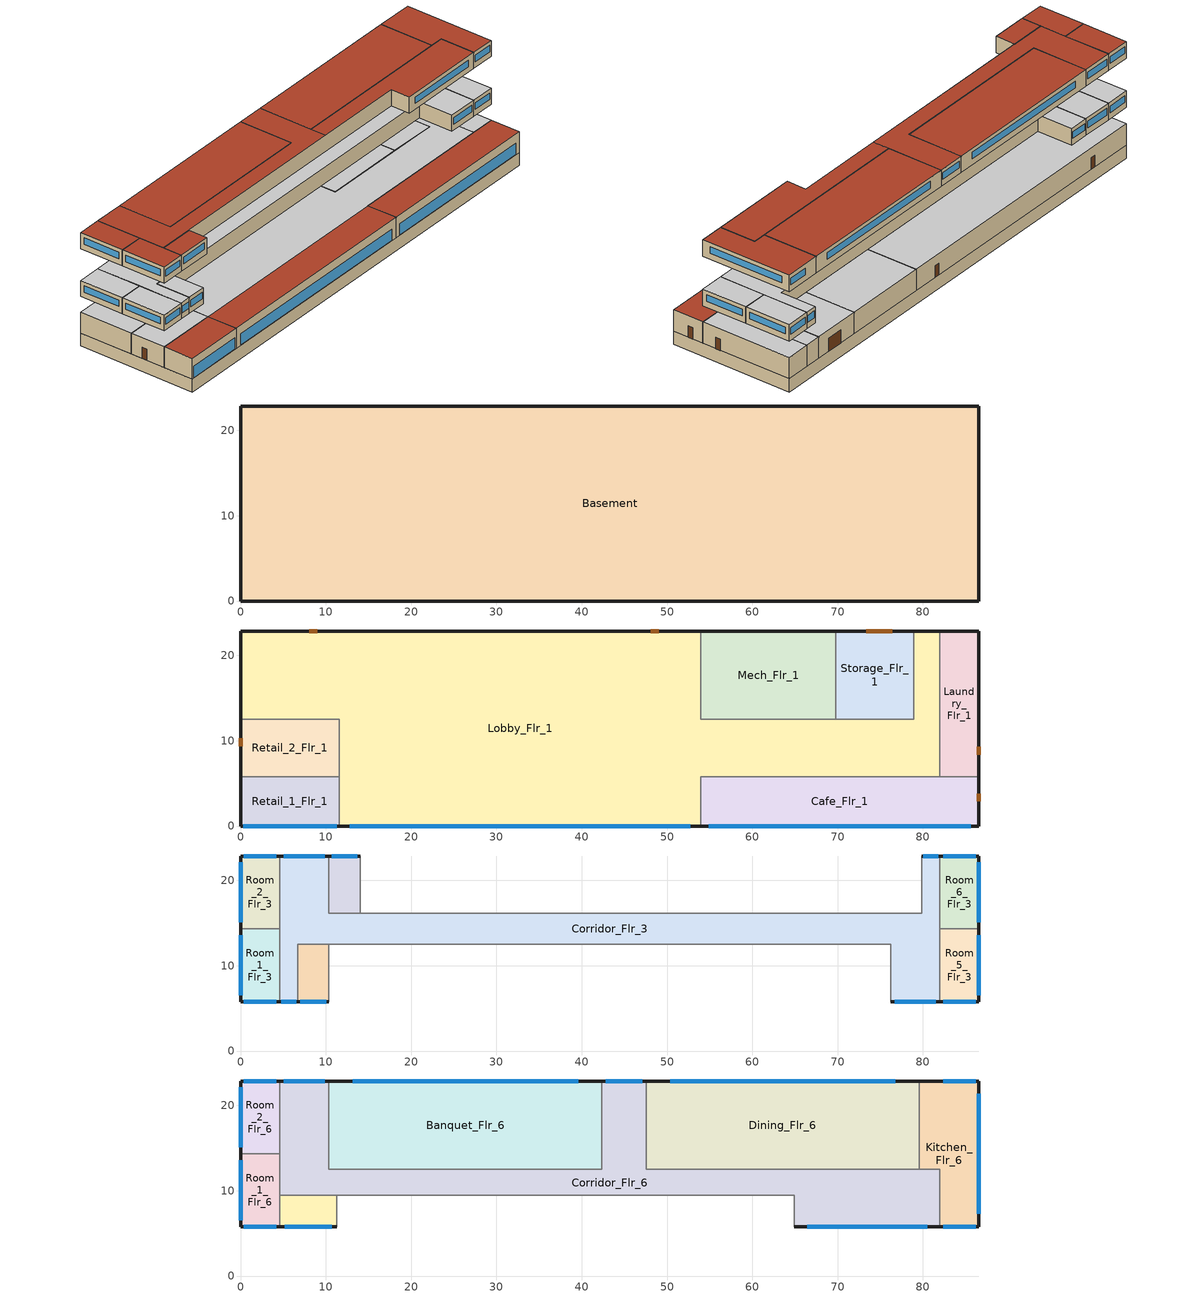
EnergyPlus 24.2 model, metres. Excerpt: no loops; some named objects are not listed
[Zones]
Basement
 floor adiabatic (basement_floor): 86.56,22.86 86.56,0 0,0 0,22.86 z-2.44
 wall ground (Basement_Wall_North_Cfactor): 86.56,22.86 0,22.86 z-2.44:0
 wall ground (Basement_Wall_East_Cfactor): 86.56,0 86.56,22.86 z-2.44:0
 wall ground (Basement_Wall_South_Cfactor): 0,0 86.56,0 z-2.44:0
 wall ground (Basement_Wall_West_Cfactor): 0,22.86 0,0 z-2.44:0
Retail_1_Flr_1
 floor to Basement (nonres_floor): 11.58,5.79 11.58,0 0,0 0,5.79 z0
 wall outside (nonres_ext_wall_grd): 0,5.79 0,0 11.58,0 z0:3.96
 wall to Retail_2_Flr_1 (int_wall): 11.58,5.79 0,5.79 z0:3.96
 wall to Lobby_Flr_1 (int_wall): 11.58,0 11.58,5.79 z0:3.96
 window (NonresWindow_U_0.248_SHGC_0.21): 0.33,0 11.25,0 z0.15:2.28
 roof outside (nonres_roof): 0,5.79 0,0 11.58,0 11.58,5.79 z3.96
Retail_2_Flr_1
 floor to Basement (nonres_floor): 11.58,12.5 11.58,5.79 0,5.79 0,12.5 z0
 wall outside (nonres_ext_wall_grd): 0,12.5 0,5.79 z0:3.96
 wall to Lobby_Flr_1 (int_wall): 11.58,5.79 11.58,12.5 0,12.5 z0:3.96
 door (Swinging Door_con): 0,10.28 0,9.37 z0:2.13
 ceiling adiabatic (nonres_floor_ceiling): 0,12.5 0,5.79 11.58,5.79 11.58,12.5 z3.96
Mech_Flr_1
 floor to Basement (nonres_floor): 69.8,22.86 69.8,12.5 53.95,12.5 53.95,22.86 z0
 wall outside (nonres_ext_wall_grd): 69.8,22.86 53.95,22.86 z0:3.96
 wall to Storage_Flr_1 (int_wall): 69.8,12.5 69.8,22.86 z0:3.96
 wall to Lobby_Flr_1 (int_wall): 53.95,22.86 53.95,12.5 69.8,12.5 z0:3.96
 ceiling adiabatic (nonres_floor_ceiling): 53.95,22.86 53.95,12.5 69.8,12.5 69.8,22.86 z3.96
Storage_Flr_1
 floor to Basement (nonres_floor): 78.94,22.86 78.94,12.5 69.8,12.5 69.8,22.86 z0
 wall outside (nonres_ext_wall_grd): 78.94,22.86 69.8,22.86 z0:3.96
 wall to Lobby_Flr_1 (int_wall): 69.8,12.5 78.94,12.5 78.94,22.86 z0:3.96
 door (Overhead Door_con): 76.37,22.86 73.32,22.86 z0:2.44
 ceiling adiabatic (nonres_floor_ceiling): 69.8,22.86 69.8,12.5 78.94,12.5 78.94,22.86 z3.96
Laundry_Flr_1
 floor to Basement (nonres_floor): 86.56,22.86 86.56,5.79 81.99,5.79 81.99,22.86 z0
 wall outside (nonres_ext_wall_grd): 86.56,5.79 86.56,22.86 81.99,22.86 z0:3.96
 wall to Cafe_Flr_1 (int_wall): 81.99,5.79 86.56,5.79 z0:3.96
 wall to Lobby_Flr_1 (int_wall): 81.99,22.86 81.99,5.79 z0:3.96
 door (Swinging Door_con): 86.56,8.36 86.56,9.28 z0:2.13
 ceiling adiabatic (nonres_floor_ceiling): 81.99,22.86 81.99,5.79 86.56,5.79 86.56,22.86 z3.96
Cafe_Flr_1
 floor to Basement (nonres_floor): 86.56,5.79 86.56,0 53.95,0 53.95,5.79 z0
 wall outside (nonres_ext_wall_grd): 53.95,0 86.56,0 86.56,5.79 z0:3.96
 wall to Lobby_Flr_1 (int_wall): 81.99,5.79 53.95,5.79 53.95,0 z0:3.96
 window (NonresWindow_U_0.248_SHGC_0.21): 54.88,0 85.63,0 z0.15:2.28
 door (Swinging Door_con): 86.56,2.9 86.56,3.81 z0:2.13
 roof outside (nonres_roof): 53.95,5.79 53.95,0 86.56,0 86.56,5.79 z3.96
Lobby_Flr_1
 floor to Basement (nonres_floor): 0,12.5 0,22.86 53.95,22.86 53.95,0 11.58,0 11.58,12.5 z0; 53.95,12.5 78.94,12.5 78.94,22.86 81.99,22.86 81.99,5.79 53.95,5.79 z0
 wall outside (nonres_ext_wall_grd): 53.95,22.86 0,22.86 0,12.5 / 81.99,22.86 78.94,22.86 / 11.58,0 53.95,0 z0:3.96
 window (NonresWindow_U_0.248_SHGC_0.21): 12.79,0 52.74,0 z0.15:2.28
 door (Swinging Door_con): 49,22.86 48.09,22.86 / 8.99,22.86 8.08,22.86 z0:2.13
 ceiling adiabatic (nonres_floor_ceiling): 0,12.5 11.58,12.5 11.58,5.79 81.99,5.79 81.99,22.86 78.94,22.86 78.94,12.5 53.95,12.5 53.95,22.86 0,22.86 z3.96
 roof outside (nonres_roof): 11.58,5.79 11.58,0 53.95,0 53.95,5.79 z3.96
Room_1_Flr_3
 floor adiabatic (nonres_floor): 4.57,14.33 4.57,5.79 0,5.79 0,14.33 z7.01
 wall outside (res_ext_wall_mid): 0,14.33 0,5.79 4.57,5.79 z7.01:10.06
 wall to Room_2_Flr_3 (int_wall): 4.57,14.33 0,14.33 z7.01:10.06
 wall to Corridor_Flr_3 (int_wall): 4.57,5.79 4.57,14.33 z7.01:10.06
 window (ResWindow_U_0.248_SHGC_0.21): 0.4,5.79 4.17,5.79 / 0,13.58 0,6.54 z8.11:9.33
 ceiling adiabatic (nonres_floor_ceiling): 0,14.33 0,5.79 4.57,5.79 4.57,14.33 z10.06
Room_2_Flr_3
 floor adiabatic (nonres_floor): 4.57,22.86 4.57,14.33 0,14.33 0,22.86 z7.01
 wall outside (res_ext_wall_mid): 4.57,22.86 0,22.86 0,14.33 z7.01:10.06
 wall to Corridor_Flr_3 (int_wall): 4.57,14.33 4.57,22.86 z7.01:10.06
 window (ResWindow_U_0.248_SHGC_0.21): 4.17,22.86 0.4,22.86 / 0,22.11 0,15.07 z8.11:9.33
 ceiling adiabatic (nonres_floor_ceiling): 0,22.86 0,14.33 4.57,14.33 4.57,22.86 z10.06
Room_3_Mult19_Flr_3
 floor adiabatic (nonres_floor): 10.36,12.5 10.36,5.79 6.71,5.79 6.71,12.5 z7.01
 wall outside (res_ext_wall_mid): 6.71,5.79 10.36,5.79 z7.01:10.06
 wall adiabatic (int_wall): 10.36,5.79 10.36,12.5 6.71,12.5 6.71,5.79 z7.01:10.06
 window (ResWindow_U_0.248_SHGC_0.21): 7.03,5.79 10.04,5.79 z8.11:9.33
 ceiling adiabatic (nonres_floor_ceiling): 6.71,12.5 6.71,5.79 10.36,5.79 10.36,12.5 z10.06
Room_4_Mult19_Flr_3
 floor adiabatic (nonres_floor): 14.02,22.86 14.02,16.15 10.36,16.15 10.36,22.86 z7.01
 wall outside (res_ext_wall_mid): 14.02,22.86 10.36,22.86 z7.01:10.06
 wall adiabatic (int_wall): 10.36,22.86 10.36,16.15 14.02,16.15 14.02,22.86 z7.01:10.06
 window (ResWindow_U_0.248_SHGC_0.21): 13.7,22.86 10.68,22.86 z8.11:9.33
 ceiling adiabatic (nonres_floor_ceiling): 10.36,22.86 10.36,16.15 14.02,16.15 14.02,22.86 z10.06
Room_5_Flr_3
 floor adiabatic (nonres_floor): 86.56,14.33 86.56,5.79 81.99,5.79 81.99,14.33 z7.01
 wall outside (res_ext_wall_mid): 81.99,5.79 86.56,5.79 86.56,14.33 z7.01:10.06
 wall to Room_6_Flr_3 (int_wall): 86.56,14.33 81.99,14.33 z7.01:10.06
 wall to Corridor_Flr_3 (int_wall): 81.99,14.33 81.99,5.79 z7.01:10.06
 window (ResWindow_U_0.248_SHGC_0.21): 86.56,6.54 86.56,13.58 / 82.39,5.79 86.16,5.79 z8.11:9.33
 ceiling adiabatic (nonres_floor_ceiling): 81.99,14.33 81.99,5.79 86.56,5.79 86.56,14.33 z10.06
Room_6_Flr_3
 floor adiabatic (nonres_floor): 86.56,22.86 86.56,14.33 81.99,14.33 81.99,22.86 z7.01
 wall outside (res_ext_wall_mid): 86.56,14.33 86.56,22.86 81.99,22.86 z7.01:10.06
 wall to Corridor_Flr_3 (int_wall): 81.99,22.86 81.99,14.33 z7.01:10.06
 window (ResWindow_U_0.248_SHGC_0.21): 86.16,22.86 82.39,22.86 / 86.56,15.07 86.56,22.11 z8.11:9.33
 ceiling adiabatic (nonres_floor_ceiling): 81.99,22.86 81.99,14.33 86.56,14.33 86.56,22.86 z10.06
Corridor_Flr_3
 floor adiabatic (nonres_floor): 4.57,5.79 4.57,22.86 10.36,22.86 10.36,12.5 6.71,12.5 6.71,5.79 z7.01; 10.36,16.15 76.2,16.15 76.2,12.5 10.36,12.5 z7.01; 76.2,16.15 79.86,16.15 79.86,22.86 81.99,22.86 81.99,5.79 76.2,5.79 z7.01
 wall outside (nonres_ext_wall_mid): 10.36,22.86 4.57,22.86 / 81.99,22.86 79.86,22.86 / 4.57,5.79 6.71,5.79 / 76.2,5.79 81.99,5.79 z7.01:10.06
 wall adiabatic (int_wall): 6.71,5.79 6.71,12.5 76.2,12.5 76.2,5.79 / 79.86,22.86 79.86,16.15 10.36,16.15 10.36,22.86 z7.01:10.06
 window (NonresWindow_U_0.248_SHGC_0.21): 9.86,22.86 5.08,22.86 / 81.81,22.86 80.04,22.86 / 4.76,5.79 6.52,5.79 / 76.71,5.79 81.48,5.79 z8.11:9.33
 ceiling adiabatic (nonres_floor_ceiling): 4.57,5.79 6.71,5.79 6.71,12.5 10.36,12.5 10.36,22.86 4.57,22.86 z10.06; 10.36,12.5 76.2,12.5 76.2,16.15 10.36,16.15 z10.06; 76.2,5.79 81.99,5.79 81.99,22.86 79.86,22.86 79.86,16.15 76.2,16.15 z10.06
Room_1_Flr_6
 floor adiabatic (nonres_floor): 4.57,14.33 4.57,5.79 0,5.79 0,14.33 z16.15
 wall outside (res_ext_wall_top): 0,14.33 0,5.79 4.57,5.79 z16.15:19.2
 wall to Room_2_Flr_6 (int_wall): 4.57,14.33 0,14.33 z16.15:19.2
 wall adiabatic (int_wall): 4.57,5.79 4.57,14.33 z16.15:19.2
 window (ResWindow_U_0.248_SHGC_0.21): 0.4,5.79 4.17,5.79 / 0,13.58 0,6.54 z17.26:18.48
 roof outside (res_roof): 0,14.33 0,5.79 4.57,5.79 4.57,14.33 z19.2
Room_2_Flr_6
 floor adiabatic (nonres_floor): 4.57,22.86 4.57,14.33 0,14.33 0,22.86 z16.15
 wall outside (res_ext_wall_top): 4.57,22.86 0,22.86 0,14.33 z16.15:19.2
 wall adiabatic (int_wall): 4.57,14.33 4.57,22.86 z16.15:19.2
 window (ResWindow_U_0.248_SHGC_0.21): 4.17,22.86 0.4,22.86 / 0,22.11 0,15.07 z17.26:18.48
 roof outside (res_roof): 0,22.86 0,14.33 4.57,14.33 4.57,22.86 z19.2
Room_3_Mult9_Flr_6
 floor adiabatic (nonres_floor): 11.28,9.45 11.28,5.79 4.57,5.79 4.57,9.45 z16.15
 wall outside (res_ext_wall_top): 4.57,5.79 11.28,5.79 z16.15:19.2
 wall adiabatic (int_wall): 11.28,5.79 11.28,9.45 4.57,9.45 4.57,5.79 z16.15:19.2
 window (ResWindow_U_0.248_SHGC_0.21): 5.16,5.79 10.69,5.79 z17.26:18.48
 roof outside (res_roof): 4.57,9.45 4.57,5.79 11.28,5.79 11.28,9.45 z19.2
Banquet_Flr_6
 floor adiabatic (nonres_floor): 42.37,22.86 42.37,12.5 10.36,12.5 10.36,22.86 z16.15
 wall outside (nonres_ext_wall_top): 42.37,22.86 10.36,22.86 z16.15:19.2
 wall to Corridor_Flr_6 (int_wall): 10.36,22.86 10.36,12.5 42.37,12.5 42.37,22.86 z16.15:19.2
 window (NonresWindow_U_0.248_SHGC_0.21): 39.57,22.86 13.16,22.86 z17.26:18.48
 roof outside (nonres_roof): 10.36,22.86 10.36,12.5 42.37,12.5 42.37,22.86 z19.2
Dining_Flr_6
 floor adiabatic (nonres_floor): 79.55,22.86 79.55,12.5 47.55,12.5 47.55,22.86 z16.15
 wall outside (nonres_ext_wall_top): 79.55,22.86 47.55,22.86 z16.15:19.2
 wall to Kitchen_Flr_6 (int_wall): 79.55,12.5 79.55,22.86 z16.15:19.2
 wall adiabatic (int_wall): 47.55,12.5 79.55,12.5 z16.15:19.2
 wall to Corridor_Flr_6 (int_wall): 47.55,22.86 47.55,12.5 z16.15:19.2
 window (NonresWindow_U_0.248_SHGC_0.21): 76.75,22.86 50.35,22.86 z17.26:18.48
 roof outside (nonres_roof): 47.55,22.86 47.55,12.5 79.55,12.5 79.55,22.86 z19.2
Kitchen_Flr_6
 floor adiabatic (nonres_floor): 79.55,12.5 79.55,22.86 86.56,22.86 86.56,5.79 81.99,5.79 81.99,12.5 z16.15
 wall outside (nonres_ext_wall_top): 81.99,5.79 86.56,5.79 86.56,22.86 79.55,22.86 z16.15:19.2
 wall adiabatic (int_wall): 79.55,12.5 81.99,12.5 z16.15:19.2
 wall to Corridor_Flr_6 (int_wall): 81.99,12.5 81.99,5.79 z16.15:19.2
 window (NonresWindow_U_0.248_SHGC_0.21): 86.16,22.86 82.39,22.86 / 86.56,7.29 86.56,21.37 / 82.39,5.79 86.16,5.79 z17.26:18.48
 roof outside (nonres_roof): 79.55,12.5 81.99,12.5 81.99,5.79 86.56,5.79 86.56,22.86 79.55,22.86 z19.2
Corridor_Flr_6
 floor adiabatic (nonres_floor): 4.57,9.45 4.57,22.86 10.36,22.86 10.36,12.5 42.37,12.5 42.37,22.86 47.55,22.86 47.55,12.5 81.99,12.5 81.99,5.79 64.92,5.79 64.92,9.45 z16.15
 wall outside (nonres_ext_wall_top): 10.36,22.86 4.57,22.86 / 47.55,22.86 42.37,22.86 / 64.92,5.79 81.99,5.79 z16.15:19.2
 wall adiabatic (int_wall): 81.99,12.5 47.55,12.5 / 4.57,22.86 4.57,9.45 64.92,9.45 64.92,5.79 z16.15:19.2
 window (NonresWindow_U_0.248_SHGC_0.21): 9.86,22.86 5.08,22.86 / 47.09,22.86 42.82,22.86 / 66.42,5.79 80.5,5.79 z17.26:18.48
 roof outside (nonres_roof): 4.57,9.45 47.55,9.45 47.55,22.86 42.37,22.86 42.37,12.5 10.36,12.5 10.36,22.86 4.57,22.86 z19.2; 47.55,9.45 64.92,9.45 64.92,5.79 81.99,5.79 81.99,12.5 47.55,12.5 z19.2
[Building]
HotelLarge: North Axis=0; Terrain=City; Loads Convergence Tolerance Value=0.04; Temperature Convergence Tolerance Value=0.2; Solar Distribution=FullInteriorAndExterior; Maximum Number of Warmup Days=25; Minimum Number of Warmup Days=6
[Site:Location]
New.York-John.F.Kennedy.Intl.AP_NY_USA WMO=744860: Latitude=40.66; Longitude=-73.8; Time Zone=-5; Elevation=7
[SizingPeriod:DesignDay] Day of Month=21; DryBulb Temperature Range Modifier Type=DefaultMultipliers; Humidity Condition Type=Wetbulb; Barometric Pressure=101241; Rain Indicator=No; Snow Indicator=No; Daylight Saving Time Indicator=No
Name | Month | Day Type | Maximum DryBulb Temperature | Daily DryBulb Temperature Range | Wetbulb or DewPoint at Maximum DryBulb | Wind Speed | Wind Direction | Solar Model Indicator | Sky Clearness | ASHRAE Clear Sky Optical Depth for Beam Irradiance taub | ASHRAE Clear Sky Optical Depth for Diffuse Irradiance taud
New.York-John.F.Kennedy.Intl.AP_NY_USA Ann Htg 99.6% Condns DB | 1 | WinterDesignDay | -10.7 | 0 | -10.7 | 7.5 | 320 | ASHRAEClearSky | 0
New.York-John.F.Kennedy.Intl.AP_NY_USA Ann Clg .4% Condns DB=>MWB | 7 | SummerDesignDay | 32.1 | 7.4 | 23.1 | 5.6 | 230 | ASHRAETau |  | 0.541 | 1.8
[Site:GroundTemperature:FCfactorMethod]
January Ground Temperature=14; February Ground Temperature=7.3; March Ground Temperature=3.3; April Ground Temperature=1.2; May Ground Temperature=-0.2; June Ground Temperature=5.6; July Ground Temperature=10.9; August Ground Temperature=16.1; September Ground Temperature=21.7; October Ground Temperature=25; November Ground Temperature=24.8; December Ground Temperature=19.9
[Site:WaterMainsTemperature]
Calculation Method=Correlation; Annual Average Outdoor Air Temperature=12.4667; Maximum Difference In Monthly Average Outdoor Air Temperatures=25.2
[Material]
Name | Roughness | Thickness | Conductivity | Density | Specific Heat | Thermal Absorptance | Solar Absorptance | Visible Absorptance
Std Wood 6inch | MediumSmooth | 0.15 | 0.12 | 540 | 1210 | 0.9 | 0.7 | 0.7
F08 Metal surface | Smooth | 0.0008 | 45.28 | 7824 | 500
F13 Built-up roofing | Rough | 0.0095 | 0.16 | 1120 | 1460 | 0.9 | 0.77
G01 13mm gypsum board | Smooth | 0.0127 | 0.16 | 800 | 1090 | 0.9 | 0.7 | 0.5
200mm Normalweight concrete wall | MediumRough | 0.2032 | 2.31 | 2322 | 832
100mm Normalweight concrete floor | MediumRough | 0.1016 | 2.31 | 2322 | 832
M10 200mm concrete block basement wall | MediumRough | 0.2032 | 1.326 | 1842 | 912
[Material:NoMass] Thermal Absorptance=0.9; Solar Absorptance=0.7
Name | Roughness | Thermal Resistance | Visible Absorptance
Opaque Door panel_con | MediumRough | 0.475973 | 0.7
Overhead Door_con Panel | MediumRough | 0.568097 | 0.7
CP02 CARPET PAD | VeryRough | 0.21648 | 0.8
Nonres_Roof_Insulation; Res_Roof_Insulation | MediumSmooth | 5.30668 | 0.7
Nonres_Exterior_Wall_Insulation_grd | MediumSmooth | 1.15784 | 0.7
Nonres_Exterior_Wall_Insulation_mid | MediumSmooth | 0.958386 | 0.7
Nonres_Exterior_Wall_Insulation_top | MediumSmooth | 0.967686 | 0.7
Res_Exterior_Wall_Insulation_mid | MediumSmooth | 1.10229 | 0.7
Res_Exterior_Wall_Insulation_top | MediumSmooth | 1.11382 | 0.7
Nonres_Floor_Insulation | MediumSmooth | 4.13066 | 0.7
[WindowMaterial:SimpleGlazingSystem] UFactor=1.40821; Solar Heat Gain Coefficient=0.21; Visible Transmittance=0.29
Glazing Layer; Residential Window Glazing Layer
[Construction]
Swinging Door_con: Opaque Door panel_con
Overhead Door_con: Overhead Door_con Panel
InteriorFurnishings: Std Wood 6inch
int_wall: G01 13mm gypsum board, G01 13mm gypsum board
nonres_roof: F13 Built-up roofing, Nonres_Roof_Insulation, F08 Metal surface
res_roof: F13 Built-up roofing, Res_Roof_Insulation, F08 Metal surface
nonres_ext_wall_grd: 200mm Normalweight concrete wall, Nonres_Exterior_Wall_Insulation_grd, G01 13mm gypsum board
nonres_ext_wall_mid: 200mm Normalweight concrete wall, Nonres_Exterior_Wall_Insulation_mid, G01 13mm gypsum board
nonres_ext_wall_top: 200mm Normalweight concrete wall, Nonres_Exterior_Wall_Insulation_top, G01 13mm gypsum board
res_ext_wall_mid: 200mm Normalweight concrete wall, Res_Exterior_Wall_Insulation_mid, G01 13mm gypsum board
res_ext_wall_top: 200mm Normalweight concrete wall, Res_Exterior_Wall_Insulation_top, G01 13mm gypsum board
nonres_floor: Nonres_Floor_Insulation, 100mm Normalweight concrete floor, CP02 CARPET PAD
nonres_floor_ceiling: CP02 CARPET PAD, 100mm Normalweight concrete floor, Nonres_Floor_Insulation
basement_floor: M10 200mm concrete block basement wall, CP02 CARPET PAD
NonresWindow_U_0.248_SHGC_0.21: Glazing Layer
ResWindow_U_0.248_SHGC_0.21: Residential Window Glazing Layer
[Construction:CfactorUndergroundWall] CFactor=0.675682; Height=2.439
Basement_Wall_North_Cfactor; Basement_Wall_East_Cfactor; Basement_Wall_South_Cfactor; Basement_Wall_West_Cfactor
[Zone] Type=1; Ceiling Height=-9999; Floor Area=autocalculate; Part of Total Floor Area=Yes
Name | Multiplier | Volume
Basement | 1 | 4826.41
Retail_1_Flr_1 | 1 | 265.7636
Retail_2_Flr_1 | 1 | 307.7552
Mech_Flr_1 | 1 | 650.7972
Storage_Flr_1 | 1 | 375.4741
Laundry_Flr_1 | 1 | 309.2236
Cafe_Flr_1 | 1 | 748.3463
Lobby_Flr_1 | 1 | 5183.56
Room_1_Flr_3; Room_5_Flr_3 | 4 | 118.9391
Room_2_Flr_3; Room_6_Flr_3 | 4 | 118.9252
Room_3_Mult19_Flr_3 | 76 | 74.7487
Room_4_Mult19_Flr_3 | 76 | 74.7691
Corridor_Flr_3 | 4 | 1186.91
Room_1_Flr_6 | 1 | 118.9391
Room_2_Flr_6 | 1 | 118.9252
Room_3_Mult9_Flr_6 | 9 | 74.7691
Banquet_Flr_6; Dining_Flr_6 | 1 | 1010.89
Kitchen_Flr_6 | 1 | 314.872
Corridor_Flr_6 | 1 | 1256.16
[InternalMass] Construction=InteriorFurnishings
Name | Zone or ZoneList | Surface Area
Basement_InternalMass_1 | Basement | 3957.66
Retail_1_Flr_1_InternalMass_1 | Retail_1_Flr_1 | 134.1427
Retail_2_Flr_1_InternalMass_1 | Retail_2_Flr_1 | 155.3378
Mech_Flr_1_InternalMass_1 | Mech_Flr_1 | 328.4864
Storage_Flr_1_InternalMass_1 | Storage_Flr_1 | 189.5185
Laundry_Flr_1_InternalMass_1 | Laundry_Flr_1 | 156.0789
Cafe_Flr_1_InternalMass_1 | Cafe_Flr_1 | 377.7238
Lobby_Flr_1_InternalMass_1 | Lobby_Flr_1 | 2616.37
Room_1_Flr_3_InternalMass_1 | Room_1_Flr_3 | 78.044
Room_2_Flr_3_InternalMass_1 | Room_2_Flr_3 | 78.0349
Room_3_Mult19_Flr_3_InternalMass_1 | Room_3_Mult19_Flr_3 | 49.0477
Room_4_Mult19_Flr_3_InternalMass_1 | Room_4_Mult19_Flr_3 | 49.0611
Room_5_Flr_3_InternalMass_1 | Room_5_Flr_3 | 78.044
Room_6_Flr_3_InternalMass_1 | Room_6_Flr_3 | 78.0349
Corridor_Flr_3_InternalMass_1 | Corridor_Flr_3 | 778.8094
Room_1_Flr_6_InternalMass_1 | Room_1_Flr_6 | 78.044
Room_2_Flr_6_InternalMass_1 | Room_2_Flr_6 | 78.0349
Room_3_Mult9_Flr_6_InternalMass_1 | Room_3_Mult9_Flr_6 | 49.0611
Banquet_Flr_6_InternalMass_1 | Banquet_Flr_6 | 663.3149
Dining_Flr_6_InternalMass_1 | Dining_Flr_6 | 663.3149
Kitchen_Flr_6_InternalMass_1 | Kitchen_Flr_6 | 206.6089
Corridor_Flr_6_InternalMass_1 | Corridor_Flr_6 | 824.2494
[People] Number of People Calculation Method=People; Fraction Radiant=0.3; Sensible Heat Fraction=AUTOCALCULATE; Activity Level Schedule=ACTIVITY_SCH; Enable ASHRAE 55 Comfort Warnings=No; Mean Radiant Temperature Calculation Type=EnclosureAveraged; Work Efficiency Schedule=WORK_EFF_SCH; Clothing Insulation Calculation Method=ClothingInsulationSchedule; Clothing Insulation Schedule=CLOTHING_SCH; Air Velocity Schedule=AIR_VELO_SCH; Thermal Comfort Model 1 Type=FANGER
Name | Zone or ZoneList or Space or SpaceList | Number of People Schedule | Number of People
Basement People | Basement | BLDG_OCC_SCH | 106.499
Retail_1_Flr_1 People | Retail_1_Flr_1 | BLDG_OCC_SCH | 10.829
Retail_2_Flr_1 People | Retail_2_Flr_1 | BLDG_OCC_SCH | 12.54
Laundry_Flr_1 People | Laundry_Flr_1 | BLDG_OCC_SCH | 8.4
Cafe_Flr_1 People | Cafe_Flr_1 | BLDG_OCC_SCH | 142.3
Lobby_Flr_1 People | Lobby_Flr_1 | BLDG_OCC_SCH | 422.435
Room_1_Flr_3 People | Room_1_Flr_3 | GuestRoom_Occ_Sch | 1.5
Room_2_Flr_3 People | Room_2_Flr_3 | GuestRoom_Occ_Sch | 1.5
Room_3_Mult19_Flr_3 People | Room_3_Mult19_Flr_3 | ALWAYS_OFF | 1.5
Room_4_Mult19_Flr_3 People | Room_4_Mult19_Flr_3 | GuestRoom_Occ_Sch | 1.5
Room_5_Flr_3 People | Room_5_Flr_3 | GuestRoom_Occ_Sch | 1.5
Room_6_Flr_3 People | Room_6_Flr_3 | GuestRoom_Occ_Sch | 1.5
Room_1_Flr_6 People | Room_1_Flr_6 | GuestRoom_Occ_Sch | 1.5
Room_2_Flr_6 People | Room_2_Flr_6 | GuestRoom_Occ_Sch | 1.5
Room_3_Mult9_Flr_6 People | Room_3_Mult9_Flr_6 | GuestRoom_Occ_Sch | 1.5
Banquet_Flr_6 People | Banquet_Flr_6 | BLDG_OCC_SCH | 249.896
Dining_Flr_6 People | Dining_Flr_6 | BLDG_OCC_SCH | 249.896
Kitchen_Flr_6 People | Kitchen_Flr_6 | BLDG_OCC_SCH | 22.238
STORAGE_FLR_1 People | STORAGE_FLR_1 | BLDG_OCC_SCH | 2.04
CORRIDOR_FLR_3 People | CORRIDOR_FLR_3 | BLDG_OCC_SCH | 20.957
CORRIDOR_FLR_6 People | CORRIDOR_FLR_6 | BLDG_OCC_SCH | 22.18
MECH_FLR_1 People | MECH_FLR_1 | BLDG_OCC_SCH | 2.652
[Lights] Design Level Calculation Method=Watts/Area; Return Air Fraction=0; Fraction Radiant=0.7; Fraction Visible=0.2; Fraction Replaceable=1; EndUse Subcategory=LightsWired; Return Air Fraction Calculated from Plenum Temperature=No
Name | Zone or ZoneList or Space or SpaceList | Schedule | Watts per Floor Area
Basement_Lights | Basement | ltg_sch_basement | 5.877225
Retail_1_Flr_1_Lights | Retail_1_Flr_1 | ltg_sch_retail | 7.157997
Retail_2_Flr_1_Lights | Retail_2_Flr_1 | ltg_sch_retail | 7.157997
Mech_Flr_1_Lights | Mech_Flr_1 | ltg_sch_mechanic | 6.878133
Storage_Flr_1_Lights | Storage_Flr_1 | ltg_sch_storage | 3.580506
Laundry_Flr_1_Lights | Laundry_Flr_1 | ltg_sch_laundry | 4.940631
Cafe_Flr_1_Lights | Cafe_Flr_1 | ltg_sch_dining | 7.362504
Lobby_Flr_1_Lights | Lobby_Flr_1 | ltg_sch_lobby | 7.750008
Room_1_Flr_3_Lights | Room_1_Flr_3 | ltg_sch_guestroom | 4.4132
Room_2_Flr_3_Lights | Room_2_Flr_3 | ltg_sch_guestroom | 4.4132
Room_3_Mult19_Flr_3_Lights | Room_3_Mult19_Flr_3 | ltg_sch_guestroom | 4.4132
Room_4_Mult19_Flr_3_Lights | Room_4_Mult19_Flr_3 | ltg_sch_guestroom | 4.4132
Room_5_Flr_3_Lights | Room_5_Flr_3 | ltg_sch_guestroom | 4.4132
Room_6_Flr_3_Lights | Room_6_Flr_3 | ltg_sch_guestroom | 4.4132
Corridor_Flr_3_Lights | Corridor_Flr_3 | ltg_sch_corridor | 4.262508
Room_1_Flr_6_Lights | Room_1_Flr_6 | ltg_sch_guestroom | 4.4132
Room_2_Flr_6_Lights | Room_2_Flr_6 | ltg_sch_guestroom | 4.4132
Room_3_Mult9_Flr_6_Lights | Room_3_Mult9_Flr_6 | ltg_sch_guestroom | 4.4132
Banquet_Flr_6_Lights | Banquet_Flr_6 | ltg_sch_dining | 7.362504
Dining_Flr_6_Lights | Dining_Flr_6 | ltg_sch_dining | 7.362504
Kitchen_Flr_6_Lights | Kitchen_Flr_6 | ltg_sch_kitchen | 11.5281
Corridor_Flr_6_Lights | Corridor_Flr_6 | ltg_sch_corridor | 4.262508
[ElectricEquipment] Design Level Calculation Method=EquipmentLevel
Name | Zone or ZoneList or Space or SpaceList | Schedule | Design Level | Fraction Latent | Fraction Radiant | Fraction Lost | EndUse Subcategory
Basement_MiscPlug_Equip | Basement | BASEMENT_EQUIP_SCH | 10646.1 | 0 | 0.5 | 0 | MiscPlug
Retail_1_Flr_1_MiscPlug_Equip | Retail_1_Flr_1 | BLDG_EQUIP_SCH | 721.6879 | 0 | 0.5 | 0 | MiscPlug
Retail_2_Flr_1_MiscPlug_Equip | Retail_2_Flr_1 | BLDG_EQUIP_SCH | 835.7173 | 0 | 0.5 | 0 | MiscPlug
Mech_Flr_1_MiscPlug_Equip | Mech_Flr_1 | BLDG_EQUIP_SCH | 883.6283 | 0 | 0.5 | 0 | MiscPlug
Storage_Flr_1_MiscPlug_Equip | Storage_Flr_1 | BLDG_EQUIP_SCH | 254.9024 | 0 | 0.5 | 0 | MiscPlug
Laundry_Flr_1_MiscPlug_Equip | Laundry_Flr_1 | BLDG_EQUIP_SCH | 4813.47 | 0 | 0.5 | 0 | MiscPlug
Cafe_Flr_1_MiscPlug_Equip | Cafe_Flr_1 | BLDG_EQUIP_SCH | 1016.08 | 0 | 0.5 | 0 | MiscPlug
Lobby_Flr_1_MiscPlug_Equip | Lobby_Flr_1 | BLDG_EQUIP_SCH | 10557.1 | 0 | 0.5 | 0 | MiscPlug
Room_1_Flr_3_PlugMisc_Equip | Room_1_Flr_3 | Guestroom_Eqp_Sch_Adva | 263.3986 | 0 | 0.5 | 0 | MiscPlug
Room_2_Flr_3_PlugMisc_Equip | Room_2_Flr_3 | Guestroom_Eqp_Sch_Adva | 263.3678 | 0 | 0.5 | 0 | MiscPlug
Room_3_Mult19_Flr_3_PlugMisc_Equip | Room_3_Mult19_Flr_3 | Guestroom_Eqp_Sch_Adva | 257.9908 | 0 | 0.5 | 0 | MiscPlug
Room_4_Mult19_Flr_3_PlugMisc_Equip | Room_4_Mult19_Flr_3 | Guestroom_Eqp_Sch_Adva | 258.0614 | 0 | 0.5 | 0 | MiscPlug
Room_5_Flr_3_PlugMisc_Equip | Room_5_Flr_3 | Guestroom_Eqp_Sch_Adva | 263.3986 | 0 | 0.5 | 0 | MiscPlug
Room_6_Flr_3_PlugMisc_Equip | Room_6_Flr_3 | Guestroom_Eqp_Sch_Adva | 263.3678 | 0 | 0.5 | 0 | MiscPlug
Room_1_Flr_6_PlugMisc_Equip | Room_1_Flr_6 | Guestroom_Eqp_Sch_Adva | 263.3986 | 0 | 0.5 | 0 | MiscPlug
Room_2_Flr_6_PlugMisc_Equip | Room_2_Flr_6 | Guestroom_Eqp_Sch_Adva | 263.3678 | 0 | 0.5 | 0 | MiscPlug
Room_3_Mult9_Flr_6_PlugMisc_Equip | Room_3_Mult9_Flr_6 | Guestroom_Eqp_Sch_Adva | 258.0614 | 0 | 0.5 | 0 | MiscPlug
Banquet_Flr_6_MiscPlug_Equip | Banquet_Flr_6 | Kitchen_Elec_Equip_SCH | 22493 | 0 | 0.5 | 0 | Cooking
Dining_Flr_6_MiscPlug_Equip | Dining_Flr_6 | Kitchen_Elec_Equip_SCH | 22493 | 0 | 0.5 | 0 | Cooking
Kitchen_Flr_6_MiscElec_Equip | Kitchen_Flr_6 | Kitchen_Elec_Equip_SCH | 52482.8 | 0.2 | 0.5 | 0.1 | Cooking
Kitchen_Flr_6_Reach-in-Freezer | Kitchen_Flr_6 | Always_on | 277.5 | 0 | 0.25 | 0 | ReachInFreezer
Kitchen_Flr_6_Reach-in-Refrigerator | Kitchen_Flr_6 | Always_on | 156.7 | 0 | 0.25 | 0 | ReachInRefrigerator
[GasEquipment] Design Level Calculation Method=EquipmentLevel
Name | Zone or ZoneList or Space or SpaceList | Schedule | Design Level | Fraction Latent | Fraction Radiant | Fraction Lost | EndUse Subcategory
Laundry_Flr_1_MiscGas_Equip | Laundry_Flr_1 | BLDG_EQUIP_SCH | 41817.4 | 0 | 0.5 | 0 | Laundry
Kitchen_Flr_6_MiscGas_Equip | Kitchen_Flr_6 | Kitchen_Gas_Equip_SCH | 249920 | 0.1 | 0.2 | 0.7 | Cooking
[Daylighting:Controls] Daylighting Method=SplitFlux; Availability Schedule=DaylightAvailSch; Lighting Control Type=Continuousoff; Minimum Input Power Fraction for Continuous or ContinuousOff Dimming Control=0.2; Minimum Light Output Fraction for Continuous or ContinuousOff Dimming Control=0.2; Number of Stepped Control Steps=3; Probability Lighting will be Reset When Needed in Manual Stepped Control=1; Maximum Allowable Discomfort Glare Index=22
Name | Zone or Space | Glare Calculation Daylighting Reference Point | Glare Calculation Azimuth Angle of View Direction Clockwise from Zone yAxis | Daylighting Reference Point 1 | Fraction of Lights Controlled by Reference Point 1 | Illuminance Setpoint at Reference Point 1 | Daylighting Reference Point 2 | Fraction of Lights Controlled by Reference Point 2 | Illuminance Setpoint at Reference Point 2
Lobby_Flr_1_DaylCtrl | Lobby_Flr_1 | Lobby_Flr_1_DaylRefPt1 | 180 | Lobby_Flr_1_DaylRefPt1 | 0.07 | 269 | Lobby_Flr_1_DaylRefPt2 | 0.07 | 269
Cafe_Flr_1_DaylCtrl | Cafe_Flr_1 | Cafe_Flr_1_DaylRefPt1 | 180 | Cafe_Flr_1_DaylRefPt1 | 0.39 | 215 | Cafe_Flr_1_DaylRefPt2 | 0.39 | 215
Dining_Flr_6_DaylCtrl | Dining_Flr_6 | Dining_Flr_6_DaylRefPt1 | 0 | Dining_Flr_6_DaylRefPt1 | 0.2 | 215 | Dining_Flr_6_DaylRefPt2 | 0.2 | 215
Banquet_Flr_6_DaylCtrl | Banquet_Flr_6 | Banquet_Flr_6_DaylRefPt1 | 0 | Banquet_Flr_6_DaylRefPt1 | 0.2 | 215 | Banquet_Flr_6_DaylRefPt2 | 0.2 | 215
[ZoneInfiltration:DesignFlowRate] Schedule=INFIL_QUARTER_ON_SCH; Design Flow Rate Calculation Method=Flow/ExteriorWallArea; Flow Rate per Exterior Surface Area=0.000569572; Constant Term Coefficient=1; Temperature Term Coefficient=0; Velocity Term Coefficient=0; Velocity Squared Term Coefficient=0
Name | Zone or ZoneList or Space or SpaceList
Retail_1_Flr_1_Infiltration | Retail_1_Flr_1
Retail_2_Flr_1_Infiltration | Retail_2_Flr_1
Mech_Flr_1_Infiltration | Mech_Flr_1
Storage_Flr_1_Infiltration | Storage_Flr_1
Laundry_Flr_1_Infiltration | Laundry_Flr_1
Cafe_Flr_1_Infiltration | Cafe_Flr_1
Lobby_Flr_1_Infiltration | Lobby_Flr_1
Room_1_Flr_3_Infiltration | Room_1_Flr_3
Room_2_Flr_3_Infiltration | Room_2_Flr_3
Room_3_Mult19_Flr_3_Infiltration | Room_3_Mult19_Flr_3
Room_4_Mult19_Flr_3_Infiltration | Room_4_Mult19_Flr_3
Room_5_Flr_3_Infiltration | Room_5_Flr_3
Room_6_Flr_3_Infiltration | Room_6_Flr_3
Corridor_Flr_3_Infiltration | Corridor_Flr_3
Room_1_Flr_6_Infiltration | Room_1_Flr_6
Room_2_Flr_6_Infiltration | Room_2_Flr_6
Room_3_Mult9_Flr_6_Infiltration | Room_3_Mult9_Flr_6
Banquet_Flr_6_Infiltration | Banquet_Flr_6
Dining_Flr_6_Infiltration | Dining_Flr_6
Kitchen_Flr_6_Infiltration | Kitchen_Flr_6
Corridor_Flr_6_Infiltration | Corridor_Flr_6
[ZoneVentilation:WindandStackOpenArea] Opening Area=0.02; Opening Area Fraction Schedule=Sliding_Doors_Ventilation_Availability_SCH; Opening Effectiveness=autocalculate; Height Difference=9.6007; Discharge Coefficient for Opening=autocalculate; Minimum Indoor Temperature=18.89; Maximum Indoor Temperature=25.56; Delta Temperature=-100; Minimum Outdoor Temperature=15.56; Maximum Outdoor Temperature=23.89; Maximum Wind Speed=40
Name | Zone or Space | Effective Angle
Room_1_Flr_3 Sliding Door Ventilation | Room_1_Flr_3 | 180
Room_2_Flr_3 Sliding Door Ventilation | Room_2_Flr_3 | 0
Room_3_Mult19_Flr_3 Sliding Door Ventilation | Room_3_Mult19_Flr_3 | 180
Room_4_Mult19_Flr_3 Sliding Door Ventilation | Room_4_Mult19_Flr_3 | 0
Room_5_Flr_3 Sliding Door Ventilation | Room_5_Flr_3 | 180
Room_6_Flr_3 Sliding Door Ventilation | Room_6_Flr_3 | 0
Room_1_Flr_6 Sliding Door Ventilation | Room_1_Flr_6 | 180
Room_2_Flr_6 Sliding Door Ventilation | Room_2_Flr_6 | 0
Room_3_Mult9_Flr_6 Sliding Door Ventilation | Room_3_Mult9_Flr_6 | 180
[Exterior:Lights]
Exterior Facade Lighting: Schedule=Exterior_Lgt_ALWAYS_ON; Design Level=9571.94; Control Option=AstronomicalClock; EndUse Subcategory=General
[Exterior:FuelEquipment] Fuel Use Type=Electricity
Name | Schedule | Design Level | EndUse Subcategory
Elevators | BLDG_ELEVATORS | 44860.63 | ElevatorLift
Elevators_Lights_Fan | ELEV_LIGHT_FAN_SCH_ADD_DF | 315.94 | ElevatorLightsFan
[EnergyManagementSystem:Sensor]
Facility_Int_LTG: OutputVariable or OutputMeter=InteriorLights:Electricity
[EnergyManagementSystem:Actuator] Actuated Component Type=Schedule:Compact; Actuated Component Control Type=Schedule Value
Name | Actuated Component Unique
S_LivingUnit_CLGSETP_Actuator | OBCReset_S_OccGuestRoom_ClgSP_Sch_20min
S_LivingUnit_HTGSETP_Actuator | OBCReset_S_OccGuestRoom_HtgSP_Sch_20min
N_LivingUnit_CLGSETP_Actuator | OBCReset_N_OccGuestRoom_ClgSP_Sch_20min
N_LivingUnit_HTGSETP_Actuator | OBCReset_N_OccGuestRoom_HtgSP_Sch_20min
[EnergyManagementSystem:ProgramCallingManager]
Transformer_Load_Prog_Manager: AfterPredictorAfterHVACManagers; Transformer_Load_Prog
Door_Switch_Enabled_Thermostat_Reset: BeginTimestepBeforePredictor; Door_Switch_Enabled_Thermostat_Reset_Program_N_LivingUnit; Door_Switch_Enabled_Thermostat_Reset_Program_S_LivingUnit
init_timesteps_after_doorshut_south_Program Manager: BeginNewEnvironment; init_timesteps_after_doorshut
[EnergyManagementSystem:Program]
Transformer_Load_Prog: SET Wired_LTG = Facility_Int_LTG*0.0352
init_timesteps_after_doorshut: SET timesteps_after_doorshut_south = 0; SET timesteps_after_doorshut_north = 0
Door_Switch_Enabled_Thermostat_Reset_Program_S_LivingUnit: IF (S_Sliding_Door_Ventilation_Sensor > 0); SET timesteps_after_doorshut_south = 0; SET S_LivingUnit_CLGSETP_Actuator = 32.22; SET S_LivingUnit_HTGSETP_Actuator = 12.78; ELSEIF S_LivingUnit_CLGSETP_Actuator > 24.4; SET timesteps_after_doorshut_south = timesteps_after_doorshut_south + 1; IF timesteps_after_doorshut_south == 1; SET S_LivingUnit_CLGSETP_Actuator = 30; SET S_LivingUnit_HTGSETP_Actuator = 14; ELSEIF timesteps_after_doorshut_south == 2; SET S_LivingUnit_CLGSETP_Actuator = 28; SET S_LivingUnit_HTGSETP_Actuator = 16; ELSEIF timesteps_after_doorshut_south == 3; SET S_LivingUnit_CLGSETP_Actuator = 26; SET S_LivingUnit_HTGSETP_Actuator = 18; ELSEIF timesteps_after_doorshut_south == 4; SET S_LivingUnit_CLGSETP_Actuator = 25; SET S_LivingUnit_HTGSETP_Actuator = 20; SET S_LivingUnit_CLGSETP_Actuator = null; SET S_LivingUnit_HTGSETP_Actuator = null; ENDIF; ELSE; SET timesteps_after_doorshut_south = 0; SET S_LivingUnit_CLGSETP_Actuator = null; SET S_LivingUnit_HTGSETP_Actuator = null; ENDIF
[SCHEDULE:COMPACT]
ltg_sch_kitchen; ltg_sch_mechanic: Through: 12/31, For: SummerDesignDay, Until: 24:00, 1, For: WinterDesignDay, Until: 24:00, 0, For: Weekdays, Until: 1:00, 0.132125, Until: 2:00, 0.0990937, Until: 5:00, 0.0660625, Until: 6:00, 0.132125, Until: 7:00, 0.26425, Until: 8:00, 0.330313, Until: 10:00, 0.26425, Until: 18:00, 0.165156, Until: 19:00, 0.396375, Until: 20:00, 0.5285, Until: 21:00, 0.594562, Until: 22:00, 0.5285, Until: 23:00, 0.396375, Until: 24:00, 0.198187, For: Saturday, Until: 2:00, 0.132125, Until: 6:00, 0.0660625, Until: 8:00, 0.198187, Until: 10:00, 0.26425, Until: 11:00, 0.198187, Until: 18:00, 0.165156, Until: 19:00, 0.396375, Until: 22:00, 0.462438, Until: 23:00, 0.396375, Until: 24:00, 0.198187, For: AllOtherDays, Until: 2:00, 0.198187, Until: 6:00, 0.132125, Until: 7:00, 0.198187, Until: 9:00, 0.26425, Until: 13:00, 0.198187, Until: 18:00, 0.132125, Until: 19:00, 0.330313, Until: 20:00, 0.462438, Until: 21:00, 0.5285, Until: 22:00, 0.396375, Until: 23:00, 0.330313, Until: 24:00, 0.198187
ltg_sch_dining: Through: 12/31, For: SummerDesignDay, Until: 24:00, 1, For: WinterDesignDay, Until: 24:00, 0, For: Weekdays, Until: 1:00, 0.122688, Until: 2:00, 0.0920156, Until: 5:00, 0.0613438, Until: 6:00, 0.122688, Until: 7:00, 0.245375, Until: 8:00, 0.306719, Until: 10:00, 0.245375, Until: 18:00, 0.153359, Until: 19:00, 0.368063, Until: 20:00, 0.49075, Until: 21:00, 0.552094, Until: 22:00, 0.49075, Until: 23:00, 0.368063, Until: 24:00, 0.184031, For: Saturday, Until: 2:00, 0.122688, Until: 6:00, 0.0613438, Until: 8:00, 0.184031, Until: 10:00, 0.245375, Until: 11:00, 0.184031, Until: 18:00, 0.153359, Until: 19:00, 0.368063, Until: 22:00, 0.429406, Until: 23:00, 0.368063, Until: 24:00, 0.184031, For: AllOtherDays, Until: 2:00, 0.184031, Until: 6:00, 0.122688, Until: 7:00, 0.184031, Until: 9:00, 0.245375, Until: 13:00, 0.184031, Until: 18:00, 0.122688, Until: 19:00, 0.306719, Until: 20:00, 0.429406, Until: 21:00, 0.49075, Until: 22:00, 0.368063, Until: 23:00, 0.306719, Until: 24:00, 0.184031
ltg_sch_basement: Through: 12/31, For: SummerDesignDay, Until: 24:00, 1, For: WinterDesignDay, Until: 24:00, 0, For: Weekdays, Until: 1:00, 0.136877, Until: 2:00, 0.102662, Until: 5:00, 0.0684383, Until: 6:00, 0.136877, Until: 7:00, 0.273753, Until: 8:00, 0.342191, Until: 10:00, 0.273753, Until: 18:00, 0.1711, Until: 19:00, 0.41063, Until: 20:00, 0.547516, Until: 21:00, 0.615954, Until: 22:00, 0.547516, Until: 23:00, 0.41063, Until: 24:00, 0.205315, For: Saturday, Until: 2:00, 0.136877, Until: 6:00, 0.0684383, Until: 8:00, 0.205315, Until: 10:00, 0.273753, Until: 11:00, 0.205315, Until: 18:00, 0.1711, Until: 19:00, 0.41063, Until: 22:00, 0.479077, Until: 23:00, 0.41063, Until: 24:00, 0.205315, For: AllOtherDays, Until: 2:00, 0.205315, Until: 6:00, 0.136877, Until: 7:00, 0.205315, Until: 9:00, 0.273753, Until: 13:00, 0.205315, Until: 18:00, 0.136877, Until: 19:00, 0.342191, Until: 20:00, 0.479077, Until: 21:00, 0.547516, Until: 22:00, 0.41063, Until: 23:00, 0.342191, Until: 24:00, 0.205315
ltg_sch_lobby; ltg_sch_corridor: Through: 12/31, For: SummerDesignDay, Until: 24:00, 1, For: WinterDesignDay, Until: 24:00, 0, For: Weekdays, Until: 1:00, 0.141563, Until: 2:00, 0.106172, Until: 5:00, 0.0707813, Until: 6:00, 0.141563, Until: 7:00, 0.283125, Until: 8:00, 0.353906, Until: 10:00, 0.283125, Until: 18:00, 0.176953, Until: 19:00, 0.424687, Until: 20:00, 0.56625, Until: 21:00, 0.637031, Until: 22:00, 0.56625, Until: 23:00, 0.424687, Until: 24:00, 0.212344, For: Saturday, Until: 2:00, 0.141563, Until: 6:00, 0.0707813, Until: 8:00, 0.212344, Until: 10:00, 0.283125, Until: 11:00, 0.212344, Until: 18:00, 0.176953, Until: 19:00, 0.424687, Until: 22:00, 0.495469, Until: 23:00, 0.424687, Until: 24:00, 0.212344, For: AllOtherDays, Until: 2:00, 0.212344, Until: 6:00, 0.141563, Until: 7:00, 0.212344, Until: 9:00, 0.283125, Until: 13:00, 0.212344, Until: 18:00, 0.141563, Until: 19:00, 0.353906, Until: 20:00, 0.495469, Until: 21:00, 0.56625, Until: 22:00, 0.424687, Until: 23:00, 0.353906, Until: 24:00, 0.212344
ltg_sch_storage: Through: 12/31, For: SummerDesignDay, Until: 24:00, 1, For: WinterDesignDay, Until: 24:00, 0, For: Weekdays, Until: 1:00, 0.10084, Until: 2:00, 0.0756321, Until: 5:00, 0.0504246, Until: 6:00, 0.10084, Until: 7:00, 0.201679, Until: 8:00, 0.252104, Until: 10:00, 0.201679, Until: 18:00, 0.126047, Until: 19:00, 0.302519, Until: 20:00, 0.403359, Until: 21:00, 0.453783, Until: 22:00, 0.403359, Until: 23:00, 0.302519, Until: 24:00, 0.151264, For: Saturday, Until: 2:00, 0.10084, Until: 6:00, 0.0504246, Until: 8:00, 0.151264, Until: 10:00, 0.201679, Until: 11:00, 0.151264, Until: 18:00, 0.126047, Until: 19:00, 0.302519, Until: 22:00, 0.352944, Until: 23:00, 0.302519, Until: 24:00, 0.151264, For: AllOtherDays, Until: 2:00, 0.151264, Until: 6:00, 0.10084, Until: 7:00, 0.151264, Until: 9:00, 0.201679, Until: 13:00, 0.151264, Until: 18:00, 0.10084, Until: 19:00, 0.252104, Until: 20:00, 0.352944, Until: 21:00, 0.403359, Until: 22:00, 0.302519, Until: 23:00, 0.252104, Until: 24:00, 0.151264
ltg_sch_laundry: Through: 12/31, For: SummerDesignDay, Until: 24:00, 1, For: WinterDesignDay, Until: 24:00, 0, For: Weekdays, Until: 1:00, 0.165156, Until: 2:00, 0.123867, Until: 5:00, 0.0825781, Until: 6:00, 0.165156, Until: 7:00, 0.330313, Until: 8:00, 0.412891, Until: 10:00, 0.330313, Until: 18:00, 0.206445, Until: 19:00, 0.495469, Until: 20:00, 0.660625, Until: 21:00, 0.743203, Until: 22:00, 0.660625, Until: 23:00, 0.495469, Until: 24:00, 0.247734, For: Saturday, Until: 2:00, 0.165156, Until: 6:00, 0.0825781, Until: 8:00, 0.247734, Until: 10:00, 0.330313, Until: 11:00, 0.247734, Until: 18:00, 0.206445, Until: 19:00, 0.495469, Until: 22:00, 0.578047, Until: 23:00, 0.495469, Until: 24:00, 0.247734, For: AllOtherDays, Until: 2:00, 0.247734, Until: 6:00, 0.165156, Until: 7:00, 0.247734, Until: 9:00, 0.330313, Until: 13:00, 0.247734, Until: 18:00, 0.165156, Until: 19:00, 0.412891, Until: 20:00, 0.578047, Until: 21:00, 0.660625, Until: 22:00, 0.495469, Until: 23:00, 0.412891, Until: 24:00, 0.247734
ltg_sch_guestroom: Through: 12/31, For: SummerDesignDay, Until: 24:00, 1, For: WinterDesignDay, Until: 24:00, 0, For: Weekdays, Until: 1:00, 0.121, Until: 2:00, 0.0935, Until: 5:00, 0.0605, Until: 6:00, 0.121, Until: 7:00, 0.242, Until: 8:00, 0.308, Until: 10:00, 0.242, Until: 18:00, 0.154, Until: 19:00, 0.3685, Until: 20:00, 0.4895, Until: 21:00, 0.55, Until: 22:00, 0.4895, Until: 23:00, 0.3685, Until: 24:00, 0.1815, For: Saturday, Until: 2:00, 0.143, Until: 6:00, 0.0605, Until: 8:00, 0.2255, Until: 10:00, 0.308, Until: 11:00, 0.2255, Until: 18:00, 0.1815, Until: 19:00, 0.4675, Until: 22:00, 0.55, Until: 23:00, 0.4675, Until: 24:00, 0.2255, For: AllOtherDays, Until: 2:00, 0.143, Until: 6:00, 0.0605, Until: 8:00, 0.2255, Until: 10:00, 0.308, Until: 11:00, 0.2255, Until: 18:00, 0.1815, Until: 19:00, 0.4675, Until: 22:00, 0.55, Until: 23:00, 0.4675, Until: 24:00, 0.2255
ltg_sch_retail: Through: 12/31, For: SummerDesignDay, Until: 24:00, 1, For: WinterDesignDay, Until: 24:00, 0, For: Weekdays, Until: 1:00, 0.150056, Until: 2:00, 0.112542, Until: 5:00, 0.0750278, Until: 6:00, 0.150056, Until: 7:00, 0.300111, Until: 8:00, 0.375139, Until: 10:00, 0.300111, Until: 18:00, 0.18757, Until: 19:00, 0.450167, Until: 20:00, 0.600223, Until: 21:00, 0.675251, Until: 22:00, 0.600223, Until: 23:00, 0.450167, Until: 24:00, 0.225084, For: Saturday, Until: 2:00, 0.150056, Until: 6:00, 0.0750278, Until: 8:00, 0.225084, Until: 10:00, 0.300111, Until: 11:00, 0.225084, Until: 18:00, 0.18757, Until: 19:00, 0.450167, Until: 22:00, 0.525195, Until: 23:00, 0.450167, Until: 24:00, 0.225084, For: AllOtherDays, Until: 2:00, 0.225084, Until: 6:00, 0.150056, Until: 7:00, 0.225084, Until: 9:00, 0.300111, Until: 13:00, 0.225084, Until: 18:00, 0.150056, Until: 19:00, 0.375139, Until: 20:00, 0.525195, Until: 21:00, 0.600223, Until: 22:00, 0.450167, Until: 23:00, 0.375139, Until: 24:00, 0.225084
[Schedule:Compact]
BASEMENT_EQUIP_SCH: Through: 12/31, For: Weekdays, Until: 01:00, 0.285724, Until: 02:00, 0.238104, Until: 05:00, 0.190483, Until: 06:00, 0.285724, Until: 07:00, 0.476207, Until: 08:00, 0.571449, Until: 10:00, 0.476207, Until: 18:00, 0.333345, Until: 19:00, 0.66669, Until: 20:00, 0.857173, Until: 21:00, 0.904794, Until: 22:00, 0.857173, Until: 23:00, 0.66669, Until: 24:00, 0.380966, For: Saturday, Until: 02:00, 0.285724, Until: 06:00, 0.190483, Until: 08:00, 0.380966, Until: 10:00, 0.476207, Until: 11:00, 0.380966, Until: 18:00, 0.333345, Until: 19:00, 0.66669, Until: 22:00, 0.761931, Until: 23:00, 0.66669, Until: 24:00, 0.380966, For: SummerDesignDay, Until: 24:00, 1, For: WinterDesignDay, Until: 24:00, 0, For: Sunday Holidays AllOtherDays, Until: 02:00, 0.380966, Until: 06:00, 0.285724, Until: 07:00, 0.380966, Until: 09:00, 0.476207, Until: 13:00, 0.380966, Until: 18:00, 0.285724, Until: 19:00, 0.571449, Until: 20:00, 0.761931, Until: 21:00, 0.857173, Until: 22:00, 0.66669, Until: 23:00, 0.571449, Until: 24:00, 0.380966
BLDG_EQUIP_SCH: Through: 12/31, For: Weekdays, Until: 01:00, 0.3, Until: 02:00, 0.25, Until: 05:00, 0.2, Until: 06:00, 0.3, Until: 07:00, 0.5, Until: 08:00, 0.6, Until: 10:00, 0.5, Until: 18:00, 0.35, Until: 19:00, 0.7, Until: 20:00, 0.9, Until: 21:00, 0.95, Until: 22:00, 0.9, Until: 23:00, 0.7, Until: 24:00, 0.4, For: Saturday, Until: 02:00, 0.3, Until: 06:00, 0.2, Until: 08:00, 0.4, Until: 10:00, 0.5, Until: 11:00, 0.4, Until: 18:00, 0.35, Until: 19:00, 0.7, Until: 22:00, 0.8, Until: 23:00, 0.7, Until: 24:00, 0.4, For: SummerDesignDay, Until: 24:00, 1, For: WinterDesignDay, Until: 24:00, 0, For: Sunday Holidays AllOtherDays, Until: 02:00, 0.4, Until: 06:00, 0.3, Until: 07:00, 0.4, Until: 09:00, 0.5, Until: 13:00, 0.4, Until: 18:00, 0.3, Until: 19:00, 0.6, Until: 20:00, 0.8, Until: 21:00, 0.9, Until: 22:00, 0.7, Until: 23:00, 0.6, Until: 24:00, 0.4
GuestRoom_Eqp_Sch_Adva: Through: 12/31, For: Weekdays, Until: 06:00, 0.17, Until: 07:00, 0.62, Until: 08:00, 0.9, Until: 10:00, 0.43, Until: 16:00, 0.12, Until: 17:00, 0.19, Until: 19:00, 0.48, Until: 20:00, 0.46, Until: 21:00, 0.62, Until: 22:00, 0.69, Until: 23:00, 0.34, Until: 24:00, 0.17, For: Saturday Sunday Holidays, Until: 06:00, 0.17, Until: 07:00, 0.3, Until: 08:00, 0.62, Until: 09:00, 0.9, Until: 10:00, 0.62, Until: 16:00, 0.13, Until: 17:00, 0.21, Until: 18:00, 0.4, Until: 19:00, 0.48, Until: 20:00, 0.46, Until: 21:00, 0.62, Until: 22:00, 0.69, Until: 23:00, 0.34, Until: 24:00, 0.17, For: WinterDesignDay, Until: 24:00, 0, For: SummerDesignDay CustomDay1 CustomDay2, Until: 24:00, 1
Kitchen_Elec_Equip_SCH: Through: 12/31, For: Weekday, Until: 06:00, 0.1, Until: 07:00, 0.25, Until: 24:00, 0.3, For: Saturday, Until: 06:00, 0.1, Until: 07:00, 0.25, Until: 24:00, 0.3, For: SummerDesignDay, Until: 24:00, 0.3, For: WinterDesignDay, Until: 24:00, 0, For: Sunday Holidays AllOtherDays, Until: 06:00, 0.1, Until: 07:00, 0.25, Until: 24:00, 0.3
Kitchen_Gas_Equip_SCH: Through: 12/31, For: Weekdays Saturday, Until: 05:00, 0.02, Until: 06:00, 0.05, Until: 07:00, 0.1, Until: 08:00, 0.15, Until: 09:00, 0.2, Until: 10:00, 0.15, Until: 13:00, 0.25, Until: 14:00, 0.2, Until: 15:00, 0.15, Until: 16:00, 0.2, Until: 19:00, 0.3, Until: 21:00, 0.2, Until: 22:00, 0.15, Until: 23:00, 0.1, Until: 24:00, 0.05, For: SummerDesignDay, Until: 24:00, 0.25, For: WinterDesignDay, Until: 24:00, 0, For: Sunday Holidays AllOtherDays, Until: 05:00, 0.02, Until: 06:00, 0.05, Until: 07:00, 0.1, Until: 08:00, 0.15, Until: 09:00, 0.2, Until: 10:00, 0.15, Until: 13:00, 0.25, Until: 14:00, 0.2, Until: 15:00, 0.15, Until: 16:00, 0.2, Until: 19:00, 0.3, Until: 21:00, 0.2, Until: 22:00, 0.15, Until: 23:00, 0.1, Until: 24:00, 0.05
BLDG_ELEVATORS: Through: 12/31, For: SummerDesignday, Until: 24:00, 0.5, For: WinterDesignDay, Until: 24:00, 0.12, For: AllOtherDays, Until: 04:00, 0.12, Until: 05:00, 0.12, Until: 06:00, 0.2, Until: 07:00, 0.4, Until: 09:00, 0.5, Until: 10:00, 0.35, Until: 16:00, 0.15, Until: 17:00, 0.35, Until: 19:00, 0.5, Until: 21:00, 0.4, Until: 22:00, 0.3, Until: 23:00, 0.2, Until: 24:00, 0.12
ELEV_LIGHT_FAN_SCH_ADD_DF: Through: 12/31, For: SummerDesignday, Until: 24:00, 0.5, For: WinterDesignDay, Until: 24:00, 0.05, For: AllOtherDays, Until: 04:00, 0.05, Until: 05:00, 0.1, Until: 06:00, 0.2, Until: 07:00, 0.4, Until: 09:00, 0.5, Until: 10:00, 0.35, Until: 16:00, 0.15, Until: 17:00, 0.35, Until: 19:00, 0.5, Until: 21:00, 0.4, Until: 22:00, 0.3, Until: 23:00, 0.2, Until: 24:00, 0.1
BLDG_OCC_SCH: Through: 12/31, For: Weekdays, Until: 06:00, 0.9, Until: 07:00, 0.7, Until: 09:00, 0.4, Until: 15:00, 0.2, Until: 16:00, 0.3, Until: 19:00, 0.5, Until: 21:00, 0.7, Until: 22:00, 0.8, Until: 24:00, 0.9, For: SummerDesignDay, Until: 24:00, 1, For: Saturday, Until: 06:00, 0.9, Until: 07:00, 0.7, Until: 09:00, 0.5, Until: 17:00, 0.3, Until: 18:00, 0.5, Until: 21:00, 0.6, Until: 24:00, 0.7, For: WinterDesignDay, Until: 24:00, 0, For: Sunday Holidays AllOtherDays, Until: 08:00, 0.7, Until: 11:00, 0.5, Until: 13:00, 0.3, Until: 16:00, 0.2, Until: 17:00, 0.3, Until: 19:00, 0.4, Until: 21:00, 0.6, Until: 24:00, 0.8
GuestRoom_Occ_Sch: Through: 12/31, For: Weekdays, Until: 06:00, 1, Until: 07:00, 0.77, Until: 09:00, 0.43, Until: 15:00, 0.2, Until: 16:00, 0.31, Until: 19:00, 0.54, Until: 21:00, 0.77, Until: 22:00, 0.89, Until: 24:00, 1, For: Saturday Sunday Holidays, Until: 06:00, 1, Until: 07:00, 0.77, Until: 09:00, 0.53, Until: 17:00, 0.3, Until: 18:00, 0.53, Until: 19:00, 0.54, Until: 21:00, 0.65, Until: 24:00, 0.77, For: WinterDesignDay, Until: 24:00, 0, For: SummerDesignDay CustomDay1 CustomDay2, Until: 24:00, 1
INFIL_QUARTER_ON_SCH: Through: 12/31, For: AllDays, Until: 24:00, 0.25
Exterior_Lgt_ALWAYS_ON; ALWAYS_ON: Through: 12/31, For: AllDays, Until: 24:00, 1
ALWAYS_OFF; WORK_EFF_SCH: Through: 12/31, For: AllDays, Until: 24:00, 0
ACTIVITY_SCH: Through: 12/31, For: AllDays, Until: 24:00, 120
AIR_VELO_SCH: Through: 12/31, For: AllDays, Until: 24:00, 0.2
CLOTHING_SCH: Through: 04/30, For: AllDays, Until: 24:00, 1, Through: 09/30, For: AllDays, Until: 24:00, 0.5, Through: 12/31, For: AllDays, Until: 24:00, 1
DaylightAvailSch: Through: 12/31, For: SummerDesignDay WinterDesignDay, Until: 24:00, 0, For: AllOtherDays, Until: 24:00, 1
Sliding_Doors_Ventilation_Availability_SCH: Through: 12/31, For: WinterDesignDay SummerDesignDay, Until: 24:00, 0, For: Allotherdays, Until: 6:00, 0, Until: 9:00, 1, Until: 16:00, 0, Until: 22:00, 1, Until: 24:00, 0
